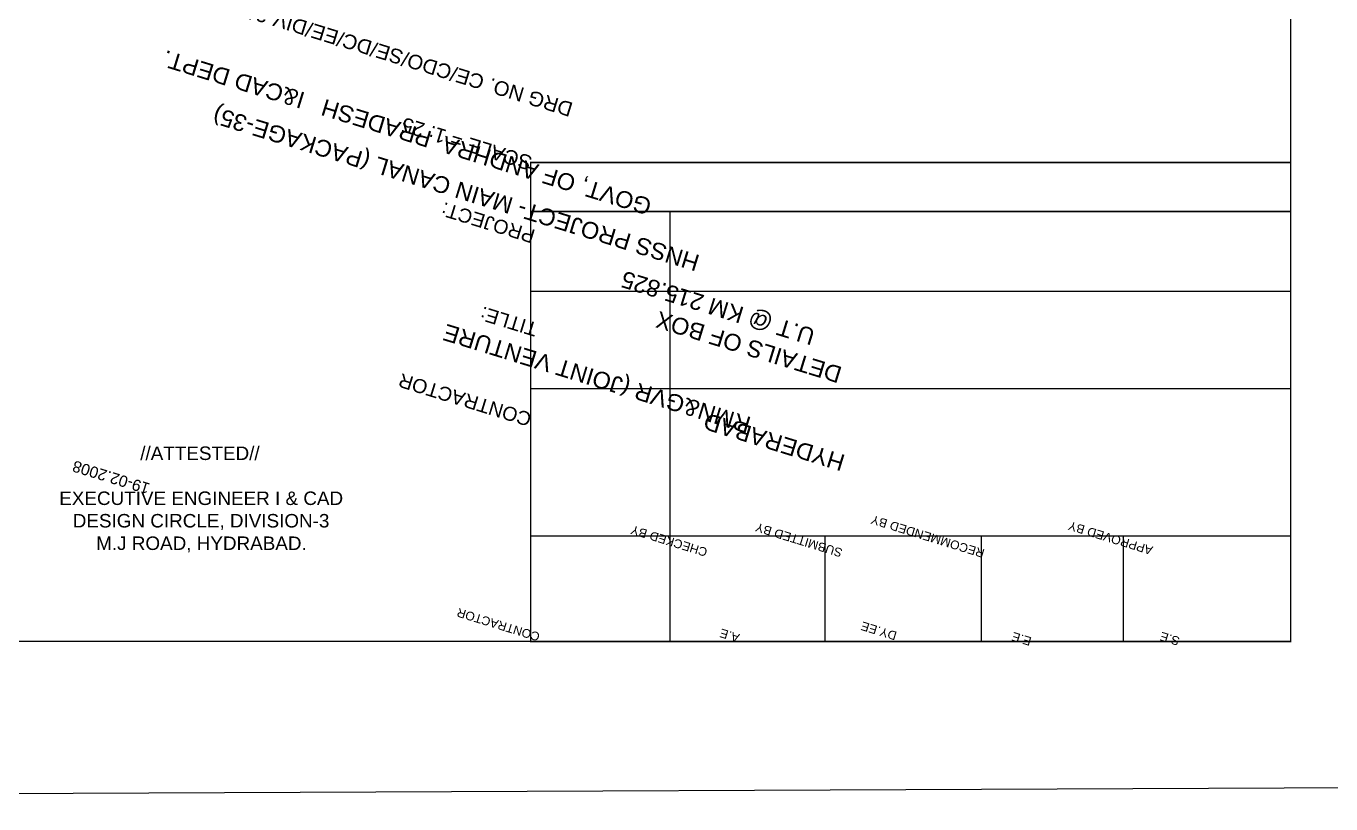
# Model space of a CAD drawing. Header units: metres. Extents: x 442 to 2947, y 212 to 1391.
# Drawn here: x 1703 to 2408, y 212 to 633 of the extents above; entities that cross this region are included whole.
import ezdxf

# ---------------------------------------------------------------- set-up
doc = ezdxf.new("R2010")
doc.units = ezdxf.units.M
doc.header["$MEASUREMENT"] = 0
doc.layers.add('DRAWING', color=7, linetype='Continuous')
doc.layers.add('DRAWING @ 1', color=7, linetype='Continuous')
doc.styles.add('Notes', font='ARIAL_1.TTF', dxfattribs={"height": 0.1})
picture_1 = doc.add_image_def('image1.jpg', size_in_pixel=(7220, 3372))

msp = doc.modelspace()

# ---------------------------------------------------------------- linework, layer by layer
at = {"layer": 'DRAWING'}
for p, q in [((2050.89023, 532.78887), (2050.89023, 300.05597)), ((1975.69496, 489.71795), (2386.58601, 489.71795)), ((1975.51563, 437.01486), (2386.40668, 437.01486)), ((1975.54888, 357.34309), (2386.59446, 357.34309)), ((2134.71534, 357.29903), (2134.71534, 300.34139)), ((2219.17767, 357.29182), (2219.17767, 300.15195)), ((2296.0249, 357.29182), (2296.0249, 300.15195))]:
    msp.add_line(p, q, dxfattribs=at)
for points in [[(919.85559, 1304.05649), (2386.61956, 1304.05649), (2386.61956, 300.04617), (919.85559, 300.04617)], [(1975.62017, 532.78887), (2386.56862, 532.78887), (2386.56862, 532.78887), (1975.62017, 532.78887)]]:
    msp.add_lwpolyline(points, close=True, dxfattribs=at)
at = {"layer": 'DRAWING', "const_width": 0.78672}
msp.add_lwpolyline([(1975.51563, 559.30603), (2386.61956, 559.30603), (2386.61956, 300.04617), (1975.51563, 300.04617)], close=True, dxfattribs=at)

# ---------------------------------------------------------------- texts
at = {"layer": 'DRAWING @ 1', "style": 'Notes'}
for s, height, p in [('DRG NO. CE/CDO/SE/DC/EE/DIV-3/EPC/HNSS/60/2007', 7.8672428, (1998.97369, 591.39672)), ('GOVT, OF ANDHRA  PRADESH   I&CAD DEPT.', 9.0630637, (2041.67304, 539.2558)), ('HNSS PROJECT- MAIN CANAL (PACKAGE-35)', 9.0630637, (2067.58422, 508.95601)), ('SCALE = 1: 25', 7.8672428, (1977.02408, 562.44526)), ('PROJECT:', 7.552553, (1978.52917, 522.63618)), ('U.T @ KM 215.825', 9.0630637, (2130.04303, 468.90697)), ('TITLE:', 7.552553, (1979.95177, 472.21732)), ('DETAILS OF BOX', 9.0630637, (2144.59287, 448.40682)), ('RMN&GVR (JOINT VENTURE', 9.0630637, (2095.34393, 421.26483)), ('CONTRACTOR', 7.552553, (1976.64753, 423.51909)), ('HYDERABAD', 9.063064, (2146.24499, 400.81)), ('19-02.2008', 6.100394, (1770.05871, 385.48445)), ('RECOMMENDED BY', 4.7203457, (2221.47745, 349.81351)), ('CHECKED BY', 4.720346, (2071.58834, 350.42307)), ('SUBMITTED BY', 4.7203457, (2144.61448, 350.1282)), ('APPROVED BY', 4.7203457, (2312.50145, 351.38696)), ('CONTRACTOR', 4.720346, (1980.9577, 304.63572)), ('DY.EE', 4.720346, (2174.00903, 305.20954)), ('A.E', 4.720346, (2088.92665, 304.04838)), ('E.E', 4.720346, (2246.8597, 302.21999)), ('S.E', 4.720346, (2327.05585, 302.29537))]:
    msp.add_text(s, height=height, rotation=162.91013319, dxfattribs=at).set_placement(p)
at = {"layer": 'DRAWING @ 1', "insert": (1708.48312, 405.62929), "char_height": 7.3009569, "width": 176.3101808, "attachment_point": 1, "style": 'Notes'}
msp.add_mtext('\\pi55.854;//ATTESTED// \\P\\pi88.155;\\P\\pi12.035;EXECUTIVE ENGINEER I & CAD \\P\\pi19.354;DESIGN CIRCLE, DIVISION-3\\P\\pi32.023;M.J ROAD, HYDRABAD.', dxfattribs=at)

# ---------------------------------------------------------------- pictures from other files: only their frames are drawn
at = {"color": 2}
image = msp.add_image(picture_1, insert=(447.55486, 212.25104), size_in_units=(2499.85221, 1167.521), rotation=0.25419036, dxfattribs=dict(at, fade=40))
image.dxf.flags = 7

doc.saveas('drawing.dxf')
